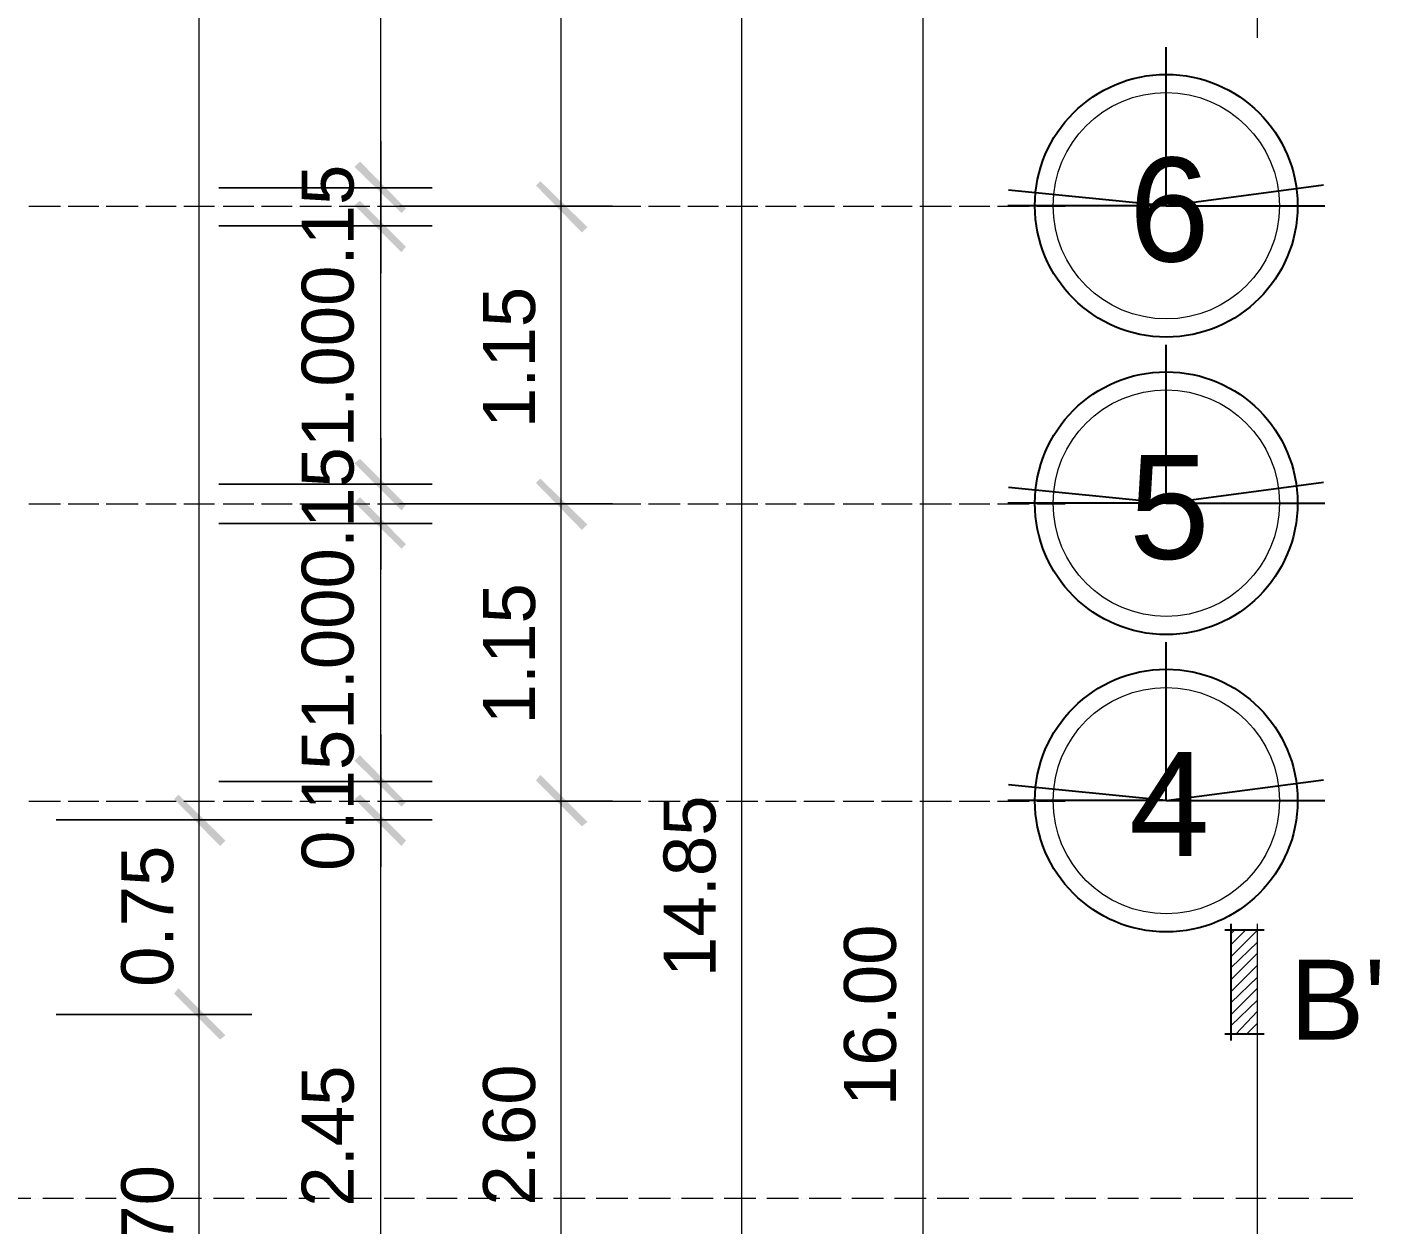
# Model space of a CAD drawing. Header units: millimetres. Extents: x 242 to 289.1, y 51.6 to 80.3.
# Drawn here: x 283.87 to 289.11, y 65.32 to 69.96 of the extents above; entities that cross this region are included whole.
import ezdxf

# ---------------------------------------------------------------- set-up
doc = ezdxf.new("R2010")
doc.units = ezdxf.units.MM
for name, color, linetype in [('PDF_0', 7, 'Continuous'), ('PDF_Acabados', 7, 'Continuous'), ('PDF_Arquitectura', 7, 'Continuous'), ('PDF_Ejes', 7, 'Continuous'), ('PDF_Text', 7, 'Continuous')]:
    doc.layers.add(name, color=color, linetype=linetype)
doc.styles.add('PDF ArialMT', font='arial.ttf')

msp = doc.modelspace()

# ---------------------------------------------------------------- hatches: boundary and pattern name
at = {"layer": 'PDF_0', "transparency": 33554559}
for points in [[(285.3397, 69.2574), (285.1619, 69.4394), (285.1407, 69.4183), (285.3227, 69.2405)], [(286.0424, 69.1854), (285.8604, 69.3632), (285.8434, 69.3463), (286.0212, 69.1643)], [(285.1407, 69.2701), (285.3227, 69.0881), (285.3397, 69.1092), (285.1619, 69.287)], [(285.3397, 68.1101), (285.1619, 68.2879), (285.1407, 68.271), (285.3227, 68.089)], [(286.0424, 68.0339), (285.8604, 68.2117), (285.8434, 68.1948), (286.0212, 68.0128)], [(285.1407, 68.1186), (285.3227, 67.9408), (285.3397, 67.9577), (285.1619, 68.1398)], [(285.3397, 66.9586), (285.1619, 67.1407), (285.1407, 67.1195), (285.3227, 66.9417)], [(286.0424, 66.8824), (285.8604, 67.0645), (285.8434, 67.0433), (286.0212, 66.8655)], [(284.6411, 66.8105), (284.4591, 66.9883), (284.4422, 66.9713), (284.62, 66.7893)], [(285.1407, 66.9713), (285.3227, 66.7893), (285.3397, 66.8105), (285.1619, 66.9883)], [(284.6411, 66.0569), (284.4591, 66.239), (284.4422, 66.2178), (284.62, 66.04)]]:
    msp.add_hatch(color=256, dxfattribs=at).paths.add_polyline_path(points)

# ---------------------------------------------------------------- linework, layer by layer
for p, q in [((288.284, 69.268), (288.284, 69.8815)), ((288.284, 69.268), (287.6735, 69.3288)), ((288.284, 69.268), (288.8922, 69.3489)), ((288.284, 69.268), (287.6704, 69.268)), ((288.284, 69.268), (288.8976, 69.268)), ((288.284, 68.1165), (288.284, 68.73)), ((288.284, 68.1165), (287.6735, 68.1773)), ((288.284, 68.1165), (288.8922, 68.1974)), ((288.284, 68.1165), (287.6704, 68.1165)), ((288.284, 68.1165), (288.8976, 68.1165)), ((288.284, 66.965), (288.284, 67.5786)), ((288.284, 66.965), (287.6735, 67.0258)), ((288.284, 66.965), (288.8922, 67.0459)), ((288.284, 66.965), (287.6704, 66.965)), ((288.284, 66.965), (288.8976, 66.965))]:
    msp.add_line(p, q)
for centre in [(288.284, 69.268), (288.284, 68.1165), (288.284, 66.965)]:
    msp.add_circle(centre, 0.5085)
at = {"layer": 'PDF_Acabados', "color": 8, "lineweight": 5, "true_color": 0x808080}
for points in [[(288.6375, 69.9178), (288.6375, 71.5646)], [(288.6375, 64.8377), (288.6375, 66.4887)]]:
    msp.add_lwpolyline(points, dxfattribs=at)
at = {"layer": 'PDF_Acabados', "lineweight": 25}
for points in [[(288.5359, 66.0358), (288.5359, 66.4887)], [(288.6629, 66.4633), (288.5105, 66.4633)], [(288.6629, 66.0612), (288.5105, 66.0612)]]:
    msp.add_lwpolyline(points, dxfattribs=at)
at = {"layer": 'PDF_Acabados', "lineweight": 9}
for points in [[(288.6375, 66.4633), (288.5359, 66.3617)], [(288.5909, 66.4633), (288.5359, 66.4083)], [(288.5486, 66.4633), (288.5359, 66.4506)], [(288.6375, 66.4168), (288.5359, 66.3194)], [(288.6375, 66.3744), (288.5359, 66.2728)], [(288.6375, 66.3279), (288.5359, 66.2263)], [(288.6375, 66.2813), (288.5359, 66.1839)], [(288.6375, 66.239), (288.5359, 66.1374)], [(288.6375, 66.1924), (288.5359, 66.095)], [(288.6375, 66.1501), (288.5528, 66.0612)], [(288.6375, 66.1035), (288.5952, 66.0612)]]:
    msp.add_lwpolyline(points, dxfattribs=at)
at = {"layer": 'PDF_Arquitectura', "color": 250, "lineweight": 18, "true_color": 0x404040}
for points in [[(284.5395, 66.6877), (284.5395, 74.3375)], [(287.3421, 57.9414), (287.3421, 74.3375)], [(285.9408, 69.0627), (285.9408, 72.2631)], [(285.2423, 69.1389), (285.2423, 72.1869)], [(285.2423, 69.5199), (285.2423, 69.3378), (285.2423, 69.1897), (285.2423, 69.0076)], [(285.9408, 67.9154), (285.9408, 69.4648)], [(285.2423, 67.9874), (285.2423, 69.3886)], [(285.2423, 68.3684), (285.2423, 68.1906), (285.2423, 68.0382), (285.2423, 67.8604)], [(285.9408, 66.7639), (285.9408, 68.3133)], [(285.2423, 66.8401), (285.2423, 68.2371)], [(285.2423, 67.2211), (285.2423, 67.0391), (285.2423, 66.8909), (285.2423, 66.7089)], [(285.9408, 64.1646), (285.9408, 67.1661)], [(284.5395, 65.9384), (284.5395, 67.0899)], [(285.2423, 64.2408), (285.2423, 67.0899)], [(284.5395, 64.2408), (284.5395, 66.3406)]]:
    msp.add_lwpolyline(points, dxfattribs=at)
for points in [[(285.4413, 69.3378), (284.6157, 69.3378)], [(286.1398, 69.2659), (285.3143, 69.2659)], [(285.4413, 69.1897), (284.6157, 69.1897)], [(285.4413, 68.1906), (284.6157, 68.1906)], [(286.1398, 68.1144), (285.3143, 68.1144)], [(285.4413, 68.0382), (284.6157, 68.0382)], [(285.4413, 67.0391), (284.6157, 67.0391)], [(286.1398, 66.9629), (285.3143, 66.9629)], [(284.7427, 66.8909), (283.985, 66.8909)], [(285.4413, 66.8909), (284.6157, 66.8909)], [(284.7427, 66.1374), (283.985, 66.1374)]]:
    msp.add_lwpolyline(points, close=True, dxfattribs=at)
at = {"layer": 'PDF_Arquitectura', "lineweight": 5}
for points in [[(283.7691, 65.4261), (283.8876, 65.4261)], [(283.9045, 65.4261), (283.9045, 65.4261)], [(283.9172, 65.4261), (283.9172, 65.4261)], [(283.9342, 65.4261), (284.0527, 65.4261)], [(284.0696, 65.4261), (284.0696, 65.4261)], [(284.0823, 65.4261), (284.0823, 65.4261)], [(284.0993, 65.4261), (284.2178, 65.4261)], [(284.2347, 65.4261), (284.2347, 65.4261)], [(284.2474, 65.4261), (284.2474, 65.4261)], [(284.2644, 65.4261), (284.3829, 65.4261)], [(284.3998, 65.4261), (284.3998, 65.4261)], [(284.4125, 65.4261), (284.4125, 65.4261)], [(284.4295, 65.4261), (284.548, 65.4261)], [(284.5649, 65.4261), (284.5649, 65.4261)], [(284.5776, 65.4261), (284.5776, 65.4261)], [(284.5946, 65.4261), (284.7131, 65.4261)], [(284.73, 65.4261), (284.73, 65.4261)], [(284.7427, 65.4261), (284.7427, 65.4261)], [(284.7597, 65.4261), (284.8782, 65.4261)], [(284.8951, 65.4261), (284.8951, 65.4261)], [(284.9078, 65.4261), (284.9078, 65.4261)], [(284.9248, 65.4261), (285.0433, 65.4261)], [(285.056, 65.4261), (285.056, 65.4261)], [(285.0729, 65.4261), (285.0729, 65.4261)], [(285.0899, 65.4261), (285.2084, 65.4261)], [(285.2211, 65.4261), (285.2211, 65.4261)], [(285.2381, 65.4261), (285.2381, 65.4261)], [(285.255, 65.4261), (285.3735, 65.4261)], [(285.3862, 65.4261), (285.3862, 65.4261)], [(285.4032, 65.4261), (285.4032, 65.4261)], [(285.4201, 65.4261), (285.5386, 65.4261)], [(285.5513, 65.4261), (285.5513, 65.4261)], [(285.5683, 65.4261), (285.5683, 65.4261)], [(285.581, 65.4261), (285.7037, 65.4261)], [(285.7164, 65.4261), (285.7164, 65.4261)], [(285.7334, 65.4261), (285.7334, 65.4261)], [(285.7461, 65.4261), (285.8688, 65.4261)], [(285.8815, 65.4261), (285.8815, 65.4261)], [(285.8985, 65.4261), (285.8985, 65.4261)], [(285.9112, 65.4261), (286.0339, 65.4261)], [(286.0466, 65.4261), (286.0466, 65.4261)], [(286.0636, 65.4261), (286.0636, 65.4261)], [(286.0763, 65.4261), (286.199, 65.4261)], [(286.2117, 65.4261), (286.2117, 65.4261)], [(286.2287, 65.4261), (286.2287, 65.4261)], [(286.2414, 65.4261), (286.3641, 65.4261)], [(286.3768, 65.4261), (286.3768, 65.4261)], [(286.3938, 65.4261), (286.3938, 65.4261)], [(286.4065, 65.4261), (286.5292, 65.4261)], [(286.5419, 65.4261), (286.5419, 65.4261)], [(286.5589, 65.4261), (286.5589, 65.4261)], [(286.5716, 65.4261), (286.6944, 65.4261)], [(286.7071, 65.4261), (286.7071, 65.4261)], [(286.724, 65.4261), (286.724, 65.4261)], [(286.7367, 65.4261), (286.8595, 65.4261)], [(286.8722, 65.4261), (286.8722, 65.4261)], [(286.8891, 65.4261), (286.8891, 65.4261)], [(286.9018, 65.4261), (287.0246, 65.4261)], [(287.0373, 65.4261), (287.0373, 65.4261)], [(287.0542, 65.4261), (287.0542, 65.4261)], [(287.0669, 65.4261), (287.1897, 65.4261)], [(287.2024, 65.4261), (287.2024, 65.4261)], [(287.2193, 65.4261), (287.2193, 65.4261)], [(287.232, 65.4261), (287.3548, 65.4261)], [(287.3675, 65.4261), (287.3675, 65.4261)], [(287.3844, 65.4261), (287.3844, 65.4261)], [(287.3971, 65.4261), (287.5199, 65.4261)], [(287.5326, 65.4261), (287.5326, 65.4261)], [(287.5495, 65.4261), (287.5495, 65.4261)], [(287.5622, 65.4261), (287.685, 65.4261)], [(287.6977, 65.4261), (287.6977, 65.4261)], [(287.7146, 65.4261), (287.7146, 65.4261)], [(287.7273, 65.4261), (287.8501, 65.4261)], [(287.8628, 65.4261), (287.8628, 65.4261)], [(287.8797, 65.4261), (287.8797, 65.4261)], [(287.8924, 65.4261), (288.0109, 65.4261)], [(288.0279, 65.4261), (288.0279, 65.4261)], [(288.0448, 65.4261), (288.0448, 65.4261)], [(288.0575, 65.4261), (288.1761, 65.4261)], [(288.193, 65.4261), (288.193, 65.4261)], [(288.2099, 65.4261), (288.2099, 65.4261)], [(288.2226, 65.4261), (288.3412, 65.4261)], [(288.3581, 65.4261), (288.3581, 65.4261)], [(288.375, 65.4261), (288.375, 65.4261)], [(288.3877, 65.4261), (288.5063, 65.4261)], [(288.5232, 65.4261), (288.5232, 65.4261)], [(288.5401, 65.4261), (288.5401, 65.4261)], [(288.5528, 65.4261), (288.6714, 65.4261)], [(288.6883, 65.4261), (288.6883, 65.4261)], [(288.701, 65.4261), (288.701, 65.4261)], [(288.7179, 65.4261), (288.8365, 65.4261)], [(288.8534, 65.4261), (288.8534, 65.4261)], [(288.8661, 65.4261), (288.8661, 65.4261)], [(288.883, 65.4261), (289.0058, 65.4261)]]:
    msp.add_lwpolyline(points, dxfattribs=at)
at = {"layer": 'PDF_Ejes', "lineweight": 18}
msp.add_lwpolyline([(286.6393, 74.2655), (286.6393, 59.0167)], dxfattribs=at)
at = {"layer": 'PDF_Ejes', "lineweight": 9}
for points in [[(283.8791, 69.2659), (284.0019, 69.2659)], [(284.0146, 69.2659), (284.0146, 69.2659)], [(284.0315, 69.2659), (284.1501, 69.2659)], [(284.167, 69.2659), (284.167, 69.2659)], [(284.1797, 69.2659), (284.3025, 69.2659)], [(284.3152, 69.2659), (284.3152, 69.2659)], [(284.3321, 69.2659), (284.4506, 69.2659)], [(284.4676, 69.2659), (284.4676, 69.2659)], [(284.4803, 69.2659), (284.5988, 69.2659)], [(284.6157, 69.2659), (284.6157, 69.2659)], [(284.6327, 69.2659), (284.7512, 69.2659)], [(284.7639, 69.2659), (284.7639, 69.2659)], [(284.7808, 69.2659), (284.8994, 69.2659)], [(284.9163, 69.2659), (284.9163, 69.2659)], [(284.929, 69.2659), (285.0518, 69.2659)], [(285.0645, 69.2659), (285.0645, 69.2659)], [(285.0814, 69.2659), (285.2, 69.2659)], [(285.2169, 69.2659), (285.2169, 69.2659)], [(285.2296, 69.2659), (285.3524, 69.2659)], [(285.3651, 69.2659), (285.3651, 69.2659)], [(285.382, 69.2659), (285.5005, 69.2659)], [(285.5175, 69.2659), (285.5175, 69.2659)], [(285.5302, 69.2659), (285.6529, 69.2659)], [(285.6656, 69.2659), (285.6656, 69.2659)], [(285.6826, 69.2659), (285.8011, 69.2659)], [(285.818, 69.2659), (285.818, 69.2659)], [(285.8307, 69.2659), (285.9493, 69.2659)], [(285.9662, 69.2659), (285.9662, 69.2659)], [(285.9789, 69.2659), (286.1017, 69.2659)], [(286.1144, 69.2659), (286.1144, 69.2659)], [(286.1313, 69.2659), (286.2498, 69.2659)], [(286.2668, 69.2659), (286.2668, 69.2659)], [(286.2795, 69.2659), (286.4022, 69.2659)], [(286.4149, 69.2659), (286.4149, 69.2659)], [(286.4319, 69.2659), (286.5504, 69.2659)], [(286.5673, 69.2659), (286.5673, 69.2659)], [(286.58, 69.2659), (286.7028, 69.2659)], [(286.7155, 69.2659), (286.7155, 69.2659)], [(286.7325, 69.2659), (286.851, 69.2659)], [(286.8679, 69.2659), (286.8679, 69.2659)], [(286.8806, 69.2659), (286.9992, 69.2659)], [(287.0161, 69.2659), (287.0161, 69.2659)], [(287.033, 69.2659), (287.1516, 69.2659)], [(287.1643, 69.2659), (287.1643, 69.2659)], [(287.1812, 69.2659), (287.2997, 69.2659)], [(287.3167, 69.2659), (287.3167, 69.2659)], [(287.3294, 69.2659), (287.4521, 69.2659)], [(287.4648, 69.2659), (287.4648, 69.2659)], [(287.4818, 69.2659), (287.6003, 69.2659)], [(287.6172, 69.2659), (287.6172, 69.2659)], [(287.6299, 69.2659), (287.7527, 69.2659)], [(287.7654, 69.2659), (287.7654, 69.2659)], [(287.7823, 69.2659), (287.8924, 69.2659)], [(283.8791, 68.1144), (284.0019, 68.1144)], [(284.0146, 68.1144), (284.0146, 68.1144)], [(284.0315, 68.1144), (284.1501, 68.1144)], [(284.167, 68.1144), (284.167, 68.1144)], [(284.1797, 68.1144), (284.3025, 68.1144)], [(284.3152, 68.1144), (284.3152, 68.1144)], [(284.3321, 68.1144), (284.4506, 68.1144)], [(284.4676, 68.1144), (284.4676, 68.1144)], [(284.4803, 68.1144), (284.5988, 68.1144)], [(284.6157, 68.1144), (284.6157, 68.1144)], [(284.6327, 68.1144), (284.7512, 68.1144)], [(284.7639, 68.1144), (284.7639, 68.1144)], [(284.7808, 68.1144), (284.8994, 68.1144)], [(284.9163, 68.1144), (284.9163, 68.1144)], [(284.929, 68.1144), (285.0518, 68.1144)], [(285.0645, 68.1144), (285.0645, 68.1144)], [(285.0814, 68.1144), (285.2, 68.1144)], [(285.2169, 68.1144), (285.2169, 68.1144)], [(285.2296, 68.1144), (285.3524, 68.1144)], [(285.3651, 68.1144), (285.3651, 68.1144)], [(285.382, 68.1144), (285.5005, 68.1144)], [(285.5175, 68.1144), (285.5175, 68.1144)], [(285.5302, 68.1144), (285.6529, 68.1144)], [(285.6656, 68.1144), (285.6656, 68.1144)], [(285.6826, 68.1144), (285.8011, 68.1144)], [(285.818, 68.1144), (285.818, 68.1144)], [(285.8307, 68.1144), (285.9493, 68.1144)], [(285.9662, 68.1144), (285.9662, 68.1144)], [(285.9789, 68.1144), (286.1017, 68.1144)], [(286.1144, 68.1144), (286.1144, 68.1144)], [(286.1313, 68.1144), (286.2498, 68.1144)], [(286.2668, 68.1144), (286.2668, 68.1144)], [(286.2795, 68.1144), (286.4022, 68.1144)], [(286.4149, 68.1144), (286.4149, 68.1144)], [(286.4319, 68.1144), (286.5504, 68.1144)], [(286.5673, 68.1144), (286.5673, 68.1144)], [(286.58, 68.1144), (286.7028, 68.1144)], [(286.7155, 68.1144), (286.7155, 68.1144)], [(286.7325, 68.1144), (286.851, 68.1144)], [(286.8679, 68.1144), (286.8679, 68.1144)], [(286.8806, 68.1144), (286.9992, 68.1144)], [(287.0161, 68.1144), (287.0161, 68.1144)], [(287.033, 68.1144), (287.1516, 68.1144)], [(287.1643, 68.1144), (287.1643, 68.1144)], [(287.1812, 68.1144), (287.2997, 68.1144)], [(287.3167, 68.1144), (287.3167, 68.1144)], [(287.3294, 68.1144), (287.4521, 68.1144)], [(287.4648, 68.1144), (287.4648, 68.1144)], [(287.4818, 68.1144), (287.6003, 68.1144)], [(287.6172, 68.1144), (287.6172, 68.1144)], [(287.6299, 68.1144), (287.7527, 68.1144)], [(287.7654, 68.1144), (287.7654, 68.1144)], [(287.7823, 68.1144), (287.8924, 68.1144)], [(283.8791, 66.9629), (284.0019, 66.9629)], [(284.0146, 66.9629), (284.0146, 66.9629)], [(284.0315, 66.9629), (284.1501, 66.9629)], [(284.167, 66.9629), (284.167, 66.9629)], [(284.1797, 66.9629), (284.3025, 66.9629)], [(284.3152, 66.9629), (284.3152, 66.9629)], [(284.3321, 66.9629), (284.4506, 66.9629)], [(284.4676, 66.9629), (284.4676, 66.9629)], [(284.4803, 66.9629), (284.5988, 66.9629)], [(284.6157, 66.9629), (284.6157, 66.9629)], [(284.6327, 66.9629), (284.7512, 66.9629)], [(284.7639, 66.9629), (284.7639, 66.9629)], [(284.7808, 66.9629), (284.8994, 66.9629)], [(284.9163, 66.9629), (284.9163, 66.9629)], [(284.929, 66.9629), (285.0518, 66.9629)], [(285.0645, 66.9629), (285.0645, 66.9629)], [(285.0814, 66.9629), (285.2, 66.9629)], [(285.2169, 66.9629), (285.2169, 66.9629)], [(285.2296, 66.9629), (285.3524, 66.9629)], [(285.3651, 66.9629), (285.3651, 66.9629)], [(285.382, 66.9629), (285.5005, 66.9629)], [(285.5175, 66.9629), (285.5175, 66.9629)], [(285.5302, 66.9629), (285.6529, 66.9629)], [(285.6656, 66.9629), (285.6656, 66.9629)], [(285.6826, 66.9629), (285.8011, 66.9629)], [(285.818, 66.9629), (285.818, 66.9629)], [(285.8307, 66.9629), (285.9493, 66.9629)], [(285.9662, 66.9629), (285.9662, 66.9629)], [(285.9789, 66.9629), (286.1017, 66.9629)], [(286.1144, 66.9629), (286.1144, 66.9629)], [(286.1313, 66.9629), (286.2498, 66.9629)], [(286.2668, 66.9629), (286.2668, 66.9629)], [(286.2795, 66.9629), (286.4022, 66.9629)], [(286.4149, 66.9629), (286.4149, 66.9629)], [(286.4319, 66.9629), (286.5504, 66.9629)], [(286.5673, 66.9629), (286.5673, 66.9629)], [(286.58, 66.9629), (286.7028, 66.9629)], [(286.7155, 66.9629), (286.7155, 66.9629)], [(286.7325, 66.9629), (286.851, 66.9629)], [(286.8679, 66.9629), (286.8679, 66.9629)], [(286.8806, 66.9629), (286.9992, 66.9629)], [(287.0161, 66.9629), (287.0161, 66.9629)], [(287.033, 66.9629), (287.1516, 66.9629)], [(287.1643, 66.9629), (287.1643, 66.9629)], [(287.1812, 66.9629), (287.2997, 66.9629)], [(287.3167, 66.9629), (287.3167, 66.9629)], [(287.3294, 66.9629), (287.4521, 66.9629)], [(287.4648, 66.9629), (287.4648, 66.9629)], [(287.4818, 66.9629), (287.6003, 66.9629)], [(287.6172, 66.9629), (287.6172, 66.9629)], [(287.6299, 66.9629), (287.7527, 66.9629)], [(287.7654, 66.9629), (287.7654, 66.9629)], [(287.7823, 66.9629), (287.8924, 66.9629)]]:
    msp.add_lwpolyline(points, dxfattribs=at)
at = {"layer": 'PDF_Ejes', "color": 254, "lineweight": 0, "true_color": 0xdcdcdc}
for centre in [(288.284, 69.268), (288.284, 69.268), (288.284, 68.1165), (288.284, 68.1165), (288.284, 66.965), (288.284, 66.965)]:
    msp.add_circle(centre, 0.4382, dxfattribs=at)

# ---------------------------------------------------------------- texts
at = {"layer": 'PDF_Text', "attachment_point": 4, "rotation": 90, "style": 'PDF ArialMT'}
for s, insert, char_height in [('0.151.000.151.000.15', (285.0381, 66.6926), 0.201156), ('1.15', (285.7408, 68.4072), 0.20116), ('1.15', (285.7408, 67.2599), 0.20116), ('14.85', (286.4394, 66.2819), 0.20116), ('0.75', (284.3395, 66.2438), 0.20116), ('16.00', (287.1379, 65.7823), 0.20116), ('2.45', (285.0381, 65.3929), 0.20116), ('2.60', (285.7408, 65.3971), 0.20116), ('1.70', (284.3395, 65.0076), 0.20116)]:
    msp.add_mtext(s, dxfattribs=dict(at, insert=insert, char_height=char_height))
at = {"layer": 'PDF_Text', "char_height": 0.4023, "attachment_point": 4, "style": 'PDF ArialMT'}
for s, insert in [('6', (288.1396, 69.2504)), ('5', (288.1396, 68.0989)), ('4', (288.1396, 66.9516))]:
    msp.add_mtext(s, dxfattribs=dict(at, insert=insert))
at = {"layer": 'PDF_Text', "color": 8, "true_color": 0x808080, "insert": (288.7619, 66.1944), "char_height": 0.30978, "attachment_point": 4, "style": 'PDF ArialMT'}
msp.add_mtext("B'", dxfattribs=at)

doc.saveas('drawing.dxf')
